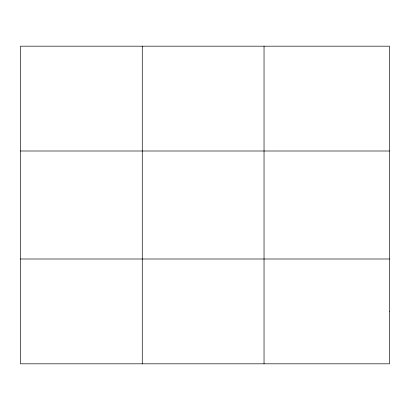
<?xml version="1.0" encoding="UTF-8"?>
<svg xmlns="http://www.w3.org/2000/svg" width="410" height="410" viewBox="0 0 410 410"><rect width="100%" height="100%" fill="white"/><g stroke="black" fill="none" stroke-linecap="round" stroke-linejoin="round"><path stroke-width="0.61" d="M142.27 363.819L142.27 46.181M264.04 363.819L264.04 46.181M20.5 151.003L389.5 151.003M20.5 258.997L389.5 258.997M389.5 311.405L389.5 363.819L20.5 363.819L20.5 46.181L389.5 46.181L389.5 311.405"/></g></svg>
